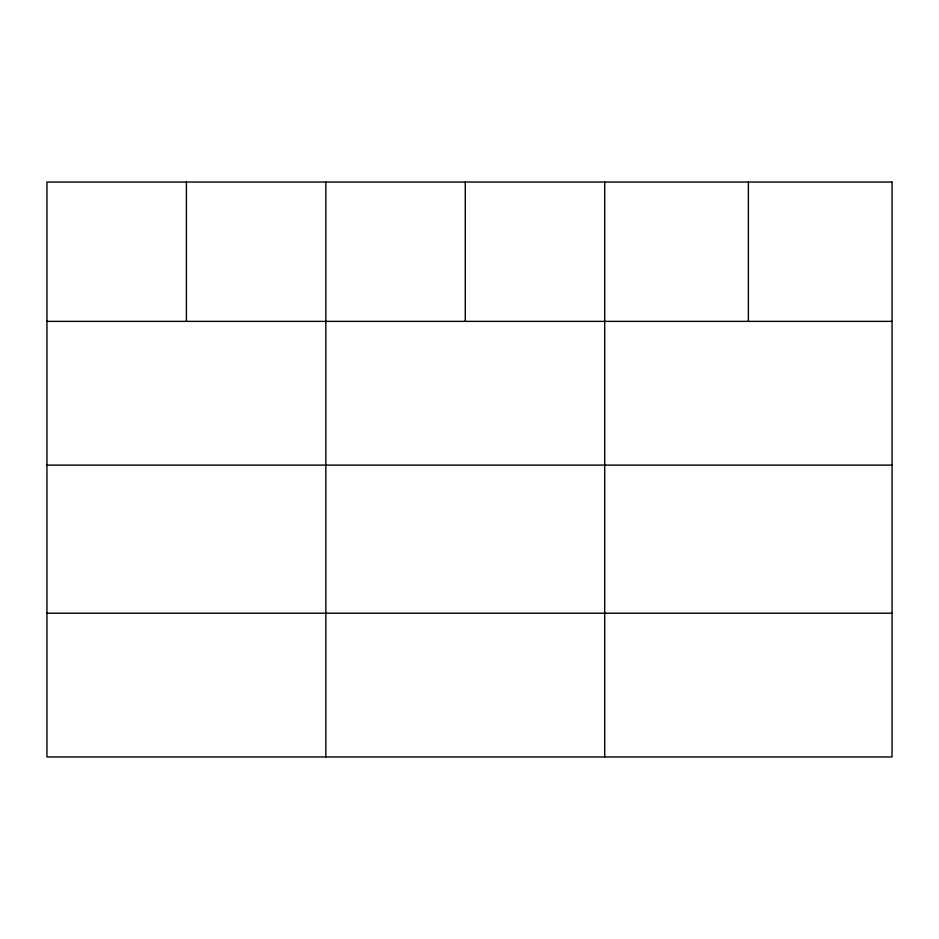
<?xml version="1.0" encoding="UTF-8"?>
<svg xmlns="http://www.w3.org/2000/svg" width="939" height="939" viewBox="0 0 939 939"><rect width="100%" height="100%" fill="white"/><g stroke="black" fill="none" stroke-linecap="round" stroke-linejoin="round"><path stroke-width="1.41" d="M46.95 321.373L892.05 321.373M46.95 465.11L892.05 465.11M46.95 613.214L892.05 613.214M748.383 182.049L748.383 321.373M604.716 182.049L604.716 756.951M465.274 182.049L465.274 321.373M325.833 182.049L325.833 756.951M186.392 182.049L186.392 321.373M892.05 182.049L46.95 182.049L46.95 756.951L892.05 756.951L892.05 182.049"/></g></svg>
